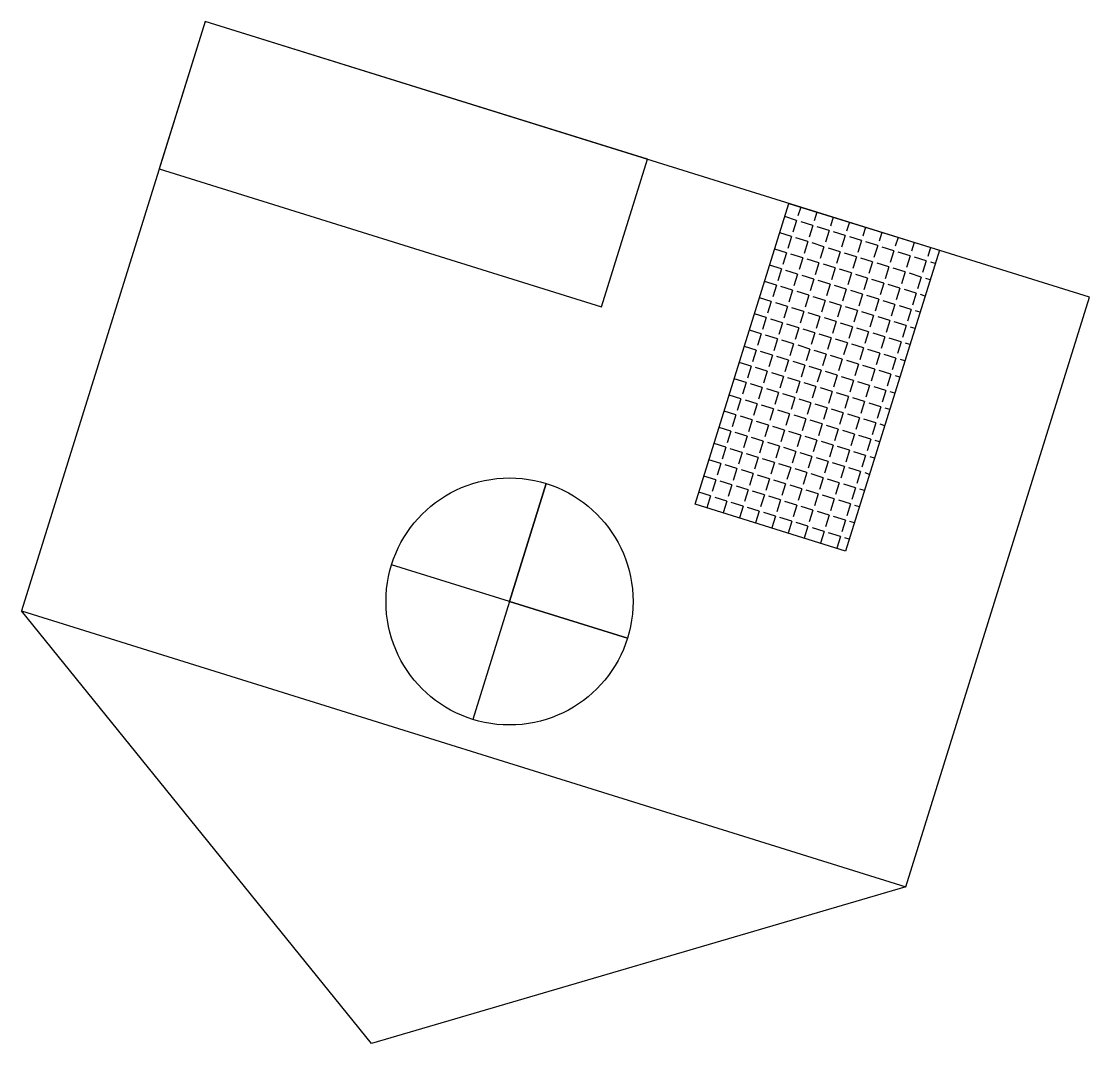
# Model space of a CAD drawing. Header units: inches. Extents: x 4.9 to 46.9, y 71.6 to 111.7.
import ezdxf

# ---------------------------------------------------------------- set-up
doc = ezdxf.new("R2010")
doc.units = ezdxf.units.IN
doc.header["$MEASUREMENT"] = 0

msp = doc.modelspace()

# ---------------------------------------------------------------- hatches: boundary and pattern name
h = msp.add_hatch()
h.set_pattern_fill('ANGLE', color=256, scale=2.423972, angle=522.6775)
h.set_pattern_definition([(162.6775, (62.0519, 108.8519), (-0.198478, -0.636358), [0.484794, -0.181798]), (252.6775, (62.0519, 108.8519), (0.636358, -0.198478), [0.484794, -0.181798])])
h.paths.add_polyline_path([(40.976, 102.73), (35.07, 104.572), (31.387, 92.763), (37.293, 90.92)])

# ---------------------------------------------------------------- linework, layer by layer
for p, q in [((31.387, 92.763), (35.07, 104.572)), ((35.07, 104.572), (40.976, 102.73)), ((40.976, 102.73), (37.293, 90.92)), ((25.548, 93.576), (22.661, 84.32)), ((24.105, 88.948), (25.548, 93.576)), ((37.293, 90.92), (31.387, 92.763)), ((28.733, 87.505), (19.477, 90.392)), ((24.105, 88.948), (28.733, 87.505)), ((18.692, 71.593), (4.945, 88.576)), ((39.656, 77.75), (18.692, 71.593))]:
    msp.add_line(p, q)
for points in [[(46.873, 100.89), (12.163, 111.717), (4.945, 88.576), (39.656, 77.75)], [(29.518, 106.303), (12.163, 111.717), (10.358, 105.931), (27.714, 100.518)]]:
    msp.add_lwpolyline(points, close=True)
msp.add_circle((24.105, 88.948), 4.848)

doc.saveas('drawing.dxf')
